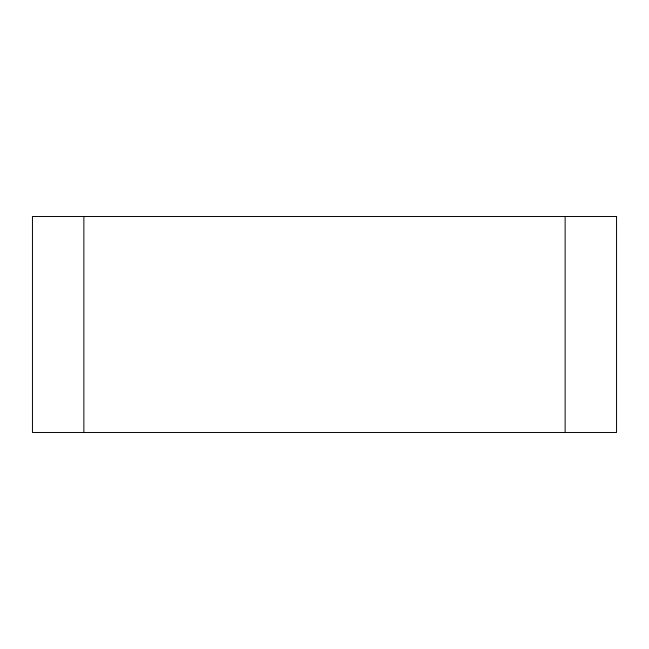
<?xml version="1.0" encoding="UTF-8"?>
<svg xmlns="http://www.w3.org/2000/svg" width="649" height="649" viewBox="0 0 649 649"><rect width="100%" height="100%" fill="white"/><g stroke="black" fill="none" stroke-linecap="round" stroke-linejoin="round"><path stroke-width="0.97" d="M565.133 216.523L565.133 432.477M83.867 216.523L83.867 432.477M616.55 216.523L32.45 216.523L32.45 432.477L616.55 432.477L616.55 216.523"/></g></svg>
